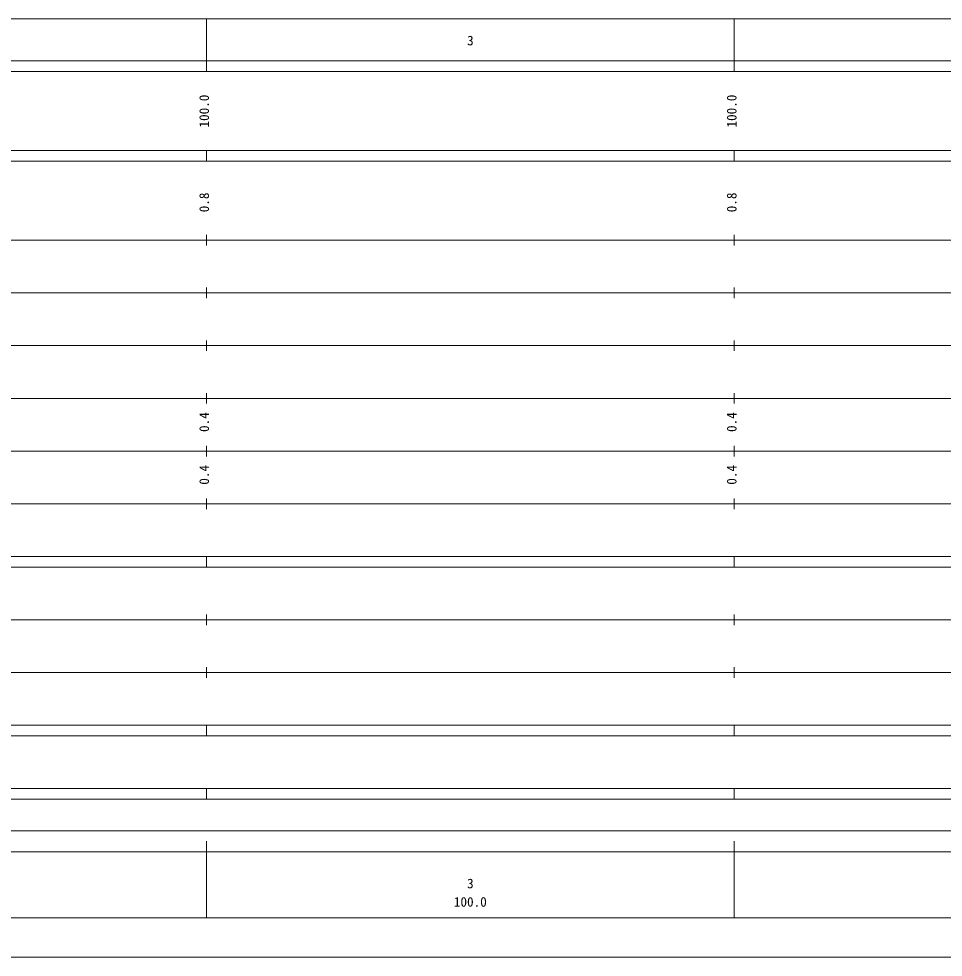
# Model space of a CAD drawing. Units: millimetres on the paper, enlarged 1000 times. Extents: x 60658 to 700658, y 3130 to 363130.
# Drawn here: x 253054 to 428293, y 3130 to 181130 of the extents above; entities that cross this region are included whole.
import ezdxf
from ezdxf.enums import TextEntityAlignment as Align

# ---------------------------------------------------------------- set-up
doc = ezdxf.new("R2010")
doc.units = ezdxf.units.MM
doc.header["$LTSCALE"] = 1000
doc.layers.add('S-SUV', color=7, linetype='Continuous', lineweight=13)
doc.styles.add('ＭＳ ゴシック', font='')
doc.styles.get('ＭＳ ゴシック').set_extended_font_data('MS Gothic')

msp = doc.modelspace()

# ---------------------------------------------------------------- linework, layer by layer
at = {"layer": 'S-SUV'}
for p, q in [((88658, 181130), (599658, 181130)), ((288658, 171130), (288658, 181130)), ((388658, 171130), (388658, 181130)), ((60658, 173130), (599658, 173130)), ((60658, 171130), (599658, 171130)), ((60658, 156130), (599658, 156130)), ((288658, 154130), (288658, 156130)), ((388658, 154130), (388658, 156130)), ((60658, 154130), (599658, 154130)), ((60658, 139130), (599658, 139130)), ((288658, 138130), (288658, 140130)), ((388658, 138130), (388658, 140130)), ((288658, 128130), (288658, 130130)), ((388658, 128130), (388658, 130130)), ((66658, 129130), (599658, 129130)), ((288658, 118130), (288658, 120130)), ((388658, 118130), (388658, 120130)), ((72658, 119130), (599658, 119130)), ((66658, 109130), (599658, 109130)), ((288658, 108130), (288658, 110130)), ((388658, 108130), (388658, 110130)), ((288658, 98130), (288658, 100130)), ((388658, 98130), (388658, 100130)), ((72658, 99130), (599658, 99130)), ((66658, 89130), (599658, 89130)), ((288658, 88130), (288658, 90130)), ((388658, 88130), (388658, 90130)), ((60658, 79130), (599658, 79130)), ((288658, 77130), (288658, 79130)), ((388658, 77130), (388658, 79130)), ((60658, 77130), (599658, 77130)), ((288658, 66130), (288658, 68130)), ((388658, 66130), (388658, 68130)), ((69658, 67130), (599658, 67130)), ((60658, 57130), (599658, 57130)), ((288658, 56130), (288658, 58130)), ((388658, 56130), (388658, 58130)), ((60658, 47130), (599658, 47130)), ((288658, 45130), (288658, 47130)), ((388658, 45130), (388658, 47130)), ((60658, 45130), (599658, 45130)), ((60658, 35130), (599658, 35130)), ((288658, 33130), (288658, 35130)), ((388658, 33130), (388658, 35130)), ((60658, 33130), (599658, 33130)), ((90158, 27130), (587158, 27130)), ((288658, 10630), (288658, 25130)), ((388658, 10630), (388658, 25130)), ((60658, 23130), (599658, 23130)), ((88658, 10630), (599658, 10630)), ((60658, 3130), (700658, 3130))]:
    msp.add_line(p, q, dxfattribs=at)

# ---------------------------------------------------------------- texts
at = {"layer": 'S-SUV', "style": 'ＭＳ ゴシック'}
for s, p in [('3', (338033, 175535)), ('3', (338033, 15653)), ('100.0', (335533, 12163))]:
    msp.add_text(s, height=1833, dxfattribs=at).set_placement(p, align=Align.BOTTOM_LEFT)
for s, p in [('100.0', (289658, 160505)), ('100.0', (389658, 160505)), ('0.8', (289658, 144429)), ('0.8', (389658, 144429)), ('0.4', (289658, 102755)), ('0.4', (389658, 102755)), ('0.4', (289658, 92755)), ('0.4', (389658, 92755))]:
    msp.add_text(s, height=1833, rotation=90, dxfattribs=at).set_placement(p, align=Align.BOTTOM_LEFT)

doc.saveas('drawing.dxf')
